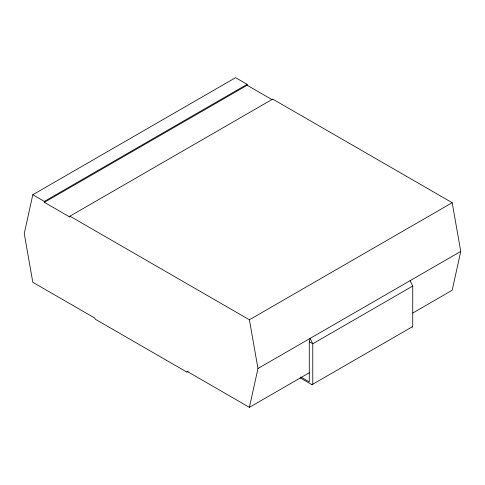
<?xml version="1.0" encoding="UTF-8"?>
<svg xmlns="http://www.w3.org/2000/svg" width="485" height="485" viewBox="0 0 485 485"><rect width="100%" height="100%" fill="white"/><g stroke="black" fill="none" stroke-linecap="round" stroke-linejoin="round"><path stroke-width="0.73" d="M247.144 84.329L44.359 201.408L44.359 202.336L247.144 85.257L247.144 84.329L235.601 77.661L32.81 194.74L24.25 233.57L32.81 282.294L94.617 317.972L95.387 319.275L186.822 372.062L187.598 371.655L249.399 407.339L309.776 372.48M249.399 407.339L257.965 368.503L249.399 319.785L69.931 216.171L69.931 217.098L44.359 202.336M69.931 216.171L272.715 99.092L452.19 202.706L460.75 251.43L452.19 290.26L412.814 312.995M300.767 377.003L309.278 381.919L309.278 341.749L310.127 338.391L312.77 343.762L312.77 384.235A1.109 0.637 60 0 1 311.988 384.684L300.185 377.87M249.399 319.785L452.19 202.706M186.822 372.062L188.138 371.304M257.965 368.503L460.75 251.43M410.055 280.7L412.741 286.047L312.77 343.762L309.278 341.749M311.988 384.684L412.741 326.52L412.741 286.047M247.144 85.257L272.061 99.643M32.81 194.74L44.359 201.408M412.741 326.52A1.109 0.637 60 0 1 412.056 327.023"/></g></svg>
